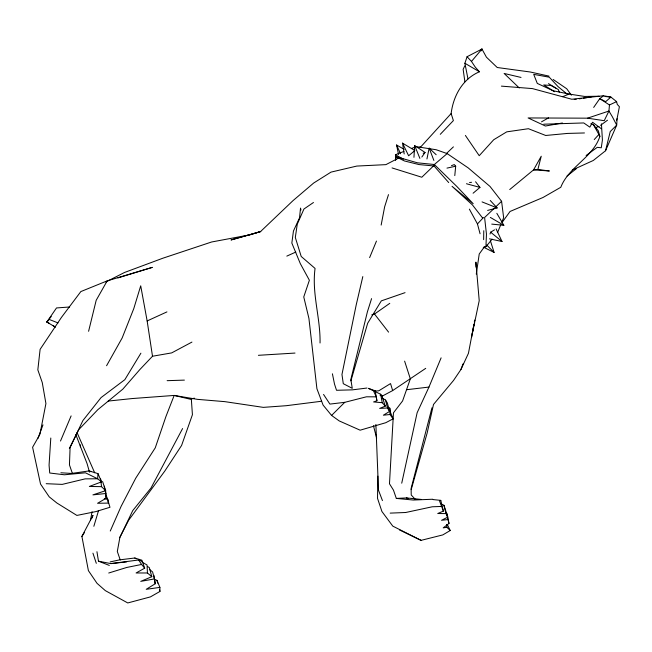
<?xml version="1.0" encoding="UTF-8"?>
<svg xmlns="http://www.w3.org/2000/svg" width="652" height="652" viewBox="0 0 652 652"><rect width="100%" height="100%" fill="white"/><g stroke="black" fill="none" stroke-linecap="round" stroke-linejoin="round"><path stroke-width="0.98" d="M377.826 476.139L377.532 498.381L381.925 511.502L392.773 526.115L421.045 540.361L442.789 534.917L450.23 530.516L447.28 524.485M586.115 155.494L597.265 147.328L601.258 147.8L602.415 140.066L601.446 123.864M483.271 247.703L485.936 246.749L486.457 234.109L484.599 217.515L494.509 208.045M501.396 86.129L532.439 88.599L571.804 99.251L603.54 95.754L610.908 97.091L616.588 101.614L617.273 104.41L619.4 106.7L617.069 118.713L616.702 125.111L605.545 150.751L593.296 160.474L572.252 170.05M413.947 157.336L414.672 145.575L425.039 152.462L421.852 157.026M50.799 438.03L49.063 465.12L49.723 473.01L64.418 474.786L85.445 472.806L97.637 478.764L101.549 481.852L89.365 486.457L101.533 486.653L105.591 490.671L92.926 494.884L105.795 493.499L106.129 498.242L97.572 503.279L108.705 503.091L109.976 507.28L95.787 511.6L76.887 515.422L56.887 503.01L49.21 496.84L40.53 484.045L32.6 447.256L39.43 435.251M483.637 239.651L483.784 230.702M60.889 472.773L71.524 473.442L89.104 470.923L97.987 473.621L97.637 478.764L85.167 478.87L62.225 484.387L46.202 483.694M616.588 101.614L609.465 104.972L608.927 111.036L604.225 120.685L587.533 118.175L528.112 117.947L545.398 126.023L562.432 122.983M454.786 175.608L455.683 166.219L454.289 164.573L451.494 165.665M476.278 274.133L479.228 254.011L484.558 246.643M471.673 337.108L474.004 324.068L468.454 353.262L460.972 369.44L453.523 380.458L433.507 404.452L427.133 433.115L411.208 489.611M474.371 322.08L474.729 320.075L474.371 322.072M90.441 520.565L92.046 511.73M381.159 225.079L384.647 206.798L388.486 194.63M39.919 434.395L45.925 403.555L42.258 382.553L37.832 369.88L40.114 349.35L61.451 317.385L80.848 291.566L107.164 280.882L152.323 267.369L117.914 277.923M426.938 158.966L429.163 148.175L436.172 154.728M472.195 334.06L479.22 300.662L475.895 262.112L475.984 267.124M401.73 483.189L417.133 412.732L428.967 387.068L441.111 357.85M362.814 276.587L356.22 304.851L341.958 374.484L343.286 383.694L352.251 388.315L350.849 379.48L367.402 311.811L371.575 298.616M88.599 331.289L96.186 300.303L107.164 280.882M605.545 150.751L610.239 131.557L616.702 125.111L612.269 116.618L608.927 111.036L587.533 118.175M537.884 169.439L549.383 170.987L533.581 169.862L537.884 169.439L541.233 156.227L533.581 169.862L509.734 189.545M431.95 407.826L411.11 488.47L411.233 495.007L415.332 499.408M419.342 147.385L421.151 146.455L451.135 113.562C453.279 96.007 462.545 78.892 479.448 71.777L475.341 67.229L471.477 61.435L467.068 56.716L481.95 49.047L486.416 57.164L497.231 67.506L530.182 71.989L549 76.121M616.539 120.571L617.069 118.713M350.906 380.833L367.663 323.262L381.314 300.874L405.063 292.65M93.847 526.294L98.55 510.565M467.981 78.925L464.892 63.268L467.068 56.716M432.708 499.236L413.27 500.035L396.318 498.421L393.449 490.1L389.48 483.792L393.466 412.806L402.594 400.947L410.344 378.853L404.615 361.135M490.019 234.027L490.63 232.185L494.518 229.854M92.013 518.071L92.991 515.324L81.899 536.425L88.395 570.63L97.026 583.328L105.322 590.63L127.768 602.953L150.416 596.898L159.936 591.454L159.895 587.387L157.01 580.378L154.385 579.278M590.81 123.758L593.499 124.825L598.324 130.808L599.881 136.366C593.141 157.368 568.748 166.716 560.793 187.271L543.026 197.483L510.06 211.46L502.35 222.096M460.972 369.44L463.018 363.922M37.857 438.6L42.983 424.884M497.688 232.267L500.663 224.997M501.779 222.275L503.637 217.727L501.592 201.281L490.051 186.48L468.201 167.89L447.166 153.603L436.221 149.748L416.131 146.635L411.428 148.477M369.627 257.613L376.465 241.069M60.506 441.021L71.117 415.903M110.261 531.03L121.117 506.343L135.763 478.144L155.266 447.826L165.934 416.538L174.174 395.43L197.36 399.342L224.858 401.648L263.31 407.37L286.252 405.707L321.64 401.241M464.737 65.909L463.14 69.332L464.892 81.785M481.103 50.848L481.95 49.047L480.491 50.351M69.348 448.494L78.729 429.668L97.881 409.627L122.82 389.146L139.919 369.488L152.503 356.236L171.68 352.895L191.932 342.088M182.584 428.56L151.019 487.981L132.706 510.655L119.862 537.541L117.311 551.47L120.245 559.97M119.609 537.704L128.729 520.109L164.809 471.054L181.59 445.455L192.421 414.705L191.297 398.527M106.578 365.731L122.16 337.964L133.774 308.624L140.71 285.82L147.148 320.939L152.503 356.236M140.905 353.18L124.842 379.676L101.052 397.59L82.894 420.556L70.098 447.533L69.446 464.892L72.413 473.458M81.899 536.425L84.507 532.448M55.518 327.165L46.838 322.039L56.504 307.948L69.625 306.994M593.67 107.425L599.758 98.648L603.54 95.754M49.511 323.465L46.838 322.039L51.231 316.513M485.936 246.749L492.121 239.129M471.477 61.435L481.95 49.047M46.838 322.039L49.161 319.423L58.02 322.927M594.241 139.552L598.886 134.475L593.499 124.825M480.076 233.766L477.451 223.929L483.507 217.483M440.279 134.32L453.384 120.596L451.135 113.562M331.583 415.43L344.737 402.333L366.432 396.807L376.318 396.832L376.889 400.744L373.596 401.942L382.227 402.692L385.291 406.114L379.668 408.405L387.492 407.997L389.513 411.469L383.384 415.194L390.002 414.517L393.075 418.853L385.78 422.708L360.132 430.19L339.211 420.915L331.583 415.43L323.074 405.055L316.913 388.731L308.918 318.388L303.759 296.937L309.382 280.246L300.327 263.652L291.835 243.066L293.441 231.036L299.521 217.866L300.531 208.086L300.955 209.985M434.159 165.315L421.811 177.238L392.072 167.931M446.359 153.595L453.409 146.871M495.927 206.692L501.592 201.281M260.45 231.656L231.142 239.928L260.45 231.656L293.001 200.645L313.677 183.025L331.02 172.112L356.831 166.064L385.894 164.638L398.551 158.11M395.577 160.368L395.479 156.537L417.37 162.804L434.346 164.516L447.166 153.603M473.091 193.22L479.953 187.409L475.569 181.753M567.036 175.999L576.555 168.534M376.889 400.744L375.21 390.817L373.93 391.811L376.318 396.832M449 523.466L446.473 512.611L449 523.466L443.213 527.859L446.856 527.305L450.23 530.516M600.525 125.339L607.501 120.204M443.393 511.095L440.785 500.369L439.619 501.209L443.393 511.095L437.745 513.515L445.976 513.605L447.818 517.117L441.526 520.288L448.005 519.538M371.77 314.867L374.509 314.036L389.782 303.343M313.473 202.503L303.938 209.023L297.263 224.182L295.315 237.467L301.216 256.472L315.063 268.428C311.64 293.433 320.548 317.94 320.042 343.001M425.723 368.356L392.651 390.581L381.363 396.579M153.929 575.341L155.225 583.768L146.227 589.31L159.895 587.387M541.527 121.826L548.544 117.873M110.164 561.902L119.65 559.856L134.76 558.006L141.859 560.19L144.687 568.177L136.105 572.969L147.45 572.978L151.802 576.71L140.75 581.372L154.394 578.935L155.225 583.768M105.836 281.99L124.467 272.495L162.821 258.225L211.615 241.99L250.14 234.785L260.735 231.436M147.148 320.939L166.936 311.9M286.815 256.114L295.788 252.063M423.189 153.277L425.039 152.462M562.782 96.651L569.049 94.051L584.608 96.447L599.082 96.227M395.878 159.683L395.43 154.744L403.898 151.427M595.235 127.735L598.976 126.48M108.729 573.018L126.684 567.476L141.582 564.453L144.687 568.177M194.345 398.144L190.441 399.244L174.174 395.43L132.234 398.551L108.232 401.07M487.639 210.417L497.166 207.931L490.239 200.482M446.979 168.11L455.683 166.219M579.221 98.843L581.225 98.517M583.23 98.191L591.25 96.903M142.022 561.29L138.64 559.986L110.905 563.605L98.468 561.176L96.944 551.706M469.538 182.552L471.551 182.283M366.978 388.038L352.357 389.863L336.522 390.287L334.492 384.028L332.414 373.808M406.742 389.7L428.967 387.068M344.737 402.333L329.912 404.093L323.547 394.436M110.905 563.605L126.61 561.902M374.191 391.135L378.739 390.817L390.548 383.58L392.651 390.581M543.776 124.198L583.76 122.951L589.84 127.14L592.578 122.274L601.356 128.754M258.396 355.307L295.006 353.066M574.192 99.446L576.213 99.324M396.318 498.421L406.44 497.924L421.249 499.432M390.189 513.116L405.65 512.505L432.268 506.783L441.51 506.457M167.14 380.678L184.386 380.116M584.453 132.959L567.525 133.424L545.708 135.477L528.422 128.713L506.743 131.851L493.719 139.732L479.228 155.698L465.398 135.453M491.747 224.117L503.841 225.299L496.824 213.31M604.95 96.488L610.908 97.091L605.675 101.655L599.758 98.648L609.465 104.972M433.132 499.579L440.785 500.369M569.049 94.051L553.214 90.783L537.289 83.415L533.711 74.361L549.294 77.205L558.063 86.618L567.069 94.027M489.456 238.844L502.024 241.517L496.074 228.917M521.021 77.441L504.135 73.456L519.253 87.955M104.287 498.552L107.865 499.513L108.705 503.091M466.449 183.742L479.953 187.409M380.01 395.153L381.868 395.748L385.291 406.114M406.44 497.924L408.266 498.536M375.21 390.817L368.372 388.347L380.646 394.24L381.868 395.748M98.468 561.176L109.332 565.423M482.056 201.9L497.166 207.931M89.104 470.923L90.864 471.706M441.184 503.996L443.947 505.292L447.818 517.117M399.489 529.937L421.045 540.361M387.997 407.255L389.79 408.128L390.352 412.08L393.075 418.853M395.479 156.537L404.427 160.954L418.991 164.565L434.061 165.991L448.706 182.568M483.515 247.198L494.086 252.438L490.475 240.979M134.76 558.006L136.358 558.805M147.588 566.588L149.308 567.542L151.802 576.71M395.43 154.744L403.278 159.153M398.535 154.451L396.571 144.997L404.224 149.389M382.194 398.136L385.536 400.059L387.386 402.985L389.513 411.469M142.112 562.138L147.05 564.999L147.45 572.978M490.345 217.418L503.841 225.299M464.892 63.268L479.448 71.777M402.528 143.13L414.892 150.563L408.625 155.771L402.528 143.13L404.183 153.953M548.471 83.627L555.83 88.061M554.567 91.728L543.744 84.947L551.03 85.502L558.267 89.503L559.286 92.119M553.173 79.479L566.727 88.762L571.396 95.208M52.999 325.478L54.638 326.644M490.63 232.185L502.024 241.517M149.585 569.481L152.609 571.975L154.394 578.935M434.346 164.516L456.856 186.496L473.205 203.717L452.04 186.333L472.439 204.932L482.684 218.102M486.742 245.054L494.086 252.438M374.509 314.036L388.568 332.121M138.64 559.986L141.582 564.453M469.367 209.121L477.451 223.929M598.886 134.475L599.881 136.366M77.05 432.61L94.687 472.79M396.571 144.997L400.564 153.75M97.987 473.621L101.549 481.852M106.382 496.033L107.865 499.513M414.672 145.575L419.888 158.395M75.844 434.648L87.083 463.629L89.503 472.178M429.163 148.175L433.882 160.425M382.447 500.581L378.494 490.231L375.886 424.46M92.934 553.165L96.3 563.32M102.576 481.469L105.591 490.671M376.644 438.111L373.441 425.715M157.01 580.378L157.735 583.149M159.447 589.604L159.936 591.454M385.536 400.059L387.492 407.997M443.947 505.292L445.976 513.605M104.312 486.156L105.795 493.499M380.646 394.24L382.227 402.692M100.644 478.967L101.533 486.653M105.616 490.059L106.129 498.242M446.685 524.412L446.856 527.305M107.914 500.402L108.02 502.195M389.79 408.128L390.002 414.517M80.367 444.851L80.383 446.848"/></g></svg>
